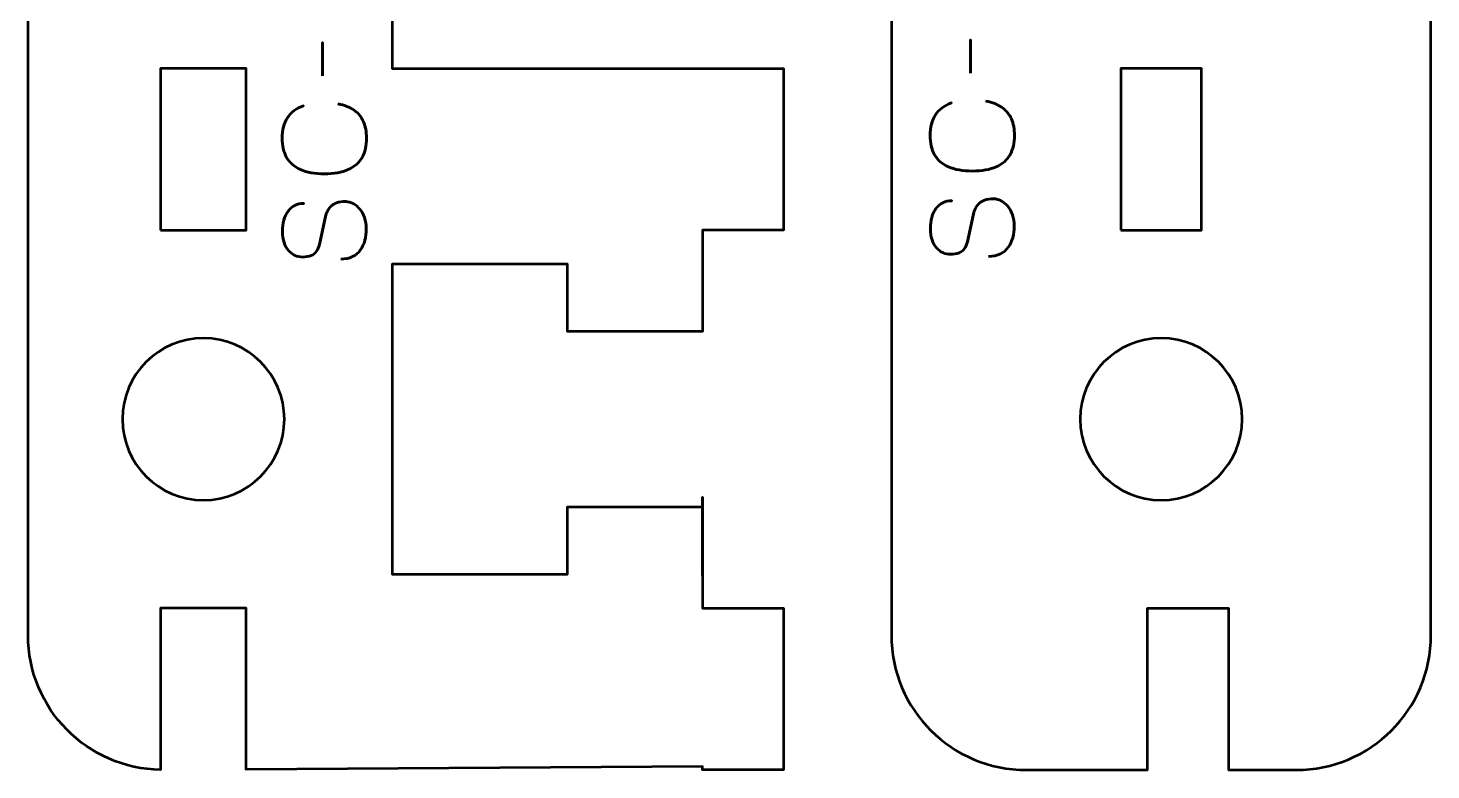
# Model space of a CAD drawing. Header units: centimetres. Extents: x -13.1 to -7.9, y -18.15 to -11.55.
# Drawn here: x -13.1 to -7.9, y -18.15 to -15.4 of the extents above; entities that cross this region are included whole.
import ezdxf

# ---------------------------------------------------------------- set-up
doc = ezdxf.new("R2010")
doc.units = ezdxf.units.CM
doc.header["$MEASUREMENT"] = 0
doc.layers.add('Layer 1', color=7, linetype='Continuous')

msp = doc.modelspace()

# ---------------------------------------------------------------- linework, layer by layer
at = {"layer": 'Layer 1', "color": 250, "lineweight": 53}
for points, knots in [([(-10.3, -13.55), (-10.3, -13.55), (-10.6, -13.55), (-10.6, -13.55), (-10.6, -13.55), (-10.6, -13.55), (-10.59999, -13.175), (-10.59999, -13.175), (-10.59999, -13.175), (-10.59999, -13.175), (-11.1, -13.175), (-11.1, -13.175), (-11.1, -13.175), (-11.1, -13.175), (-11.10001, -13.425), (-11.10001, -13.425), (-11.10001, -13.425), (-11.10001, -13.425), (-11.75, -13.425), (-11.75, -13.425), (-11.75, -13.425), (-11.75, -13.425), (-11.75, -13.175), (-11.75, -13.175), (-11.75, -13.175), (-11.75, -13.175), (-11.75, -13.175), (-11.75, -13.175), (-11.75, -13.175), (-11.75, -13.175), (-11.75, -13.175), (-11.75, -13.175), (-11.75, -13.175), (-11.75, -13.175), (-11.75, -12.525), (-11.75, -12.525), (-11.75, -12.525), (-11.75, -12.525), (-11.75, -12.525), (-11.75, -12.525), (-11.75, -12.525), (-11.75, -12.525), (-11.75, -12.525), (-11.75, -12.525), (-11.75, -12.525), (-11.75, -12.525), (-11.75, -12.275), (-11.75, -12.275), (-11.75, -12.275), (-11.75, -12.275), (-11.10001, -12.275), (-11.10001, -12.275), (-11.10001, -12.275), (-11.10001, -12.275), (-11.1, -12.525), (-11.1, -12.525), (-11.1, -12.525), (-11.1, -12.525), (-10.6, -12.525), (-10.6, -12.525), (-10.6, -12.525), (-10.6, -12.525), (-10.6, -12.15), (-10.6, -12.15), (-10.6, -12.15), (-10.6, -12.15), (-10.3, -12.15), (-10.3, -12.15), (-10.3, -12.15), (-10.3, -12.15), (-10.3, -11.55), (-10.3, -11.55), (-10.3, -11.55), (-10.3, -11.55), (-10.6, -11.55), (-10.6, -11.55), (-10.6, -11.55), (-10.6, -11.55), (-10.59999, -11.55), (-10.59999, -11.55), (-10.59999, -11.55), (-10.59999, -11.55), (-12.29125, -11.55), (-12.29125, -11.55), (-12.29125, -11.55), (-12.29125, -11.55), (-12.29125, -12.15), (-12.29125, -12.15), (-12.29125, -12.15), (-12.29125, -12.15), (-12.60875, -12.15), (-12.60875, -12.15), (-12.60875, -12.15), (-12.60875, -12.15), (-12.60875, -11.55011), (-12.60875, -11.55011), (-12.60875, -11.55011), (-12.8808, -11.55478), (-13.1, -11.77684), (-13.1, -12.05), (-13.1, -12.05), (-13.1, -12.05), (-13.1, -17.65), (-13.1, -17.65), (-13.1, -17.65), (-13.1, -17.92316), (-12.8808, -18.14522), (-12.60875, -18.14989), (-12.60875, -18.14989), (-12.60875, -18.14989), (-12.60875, -17.55), (-12.60875, -17.55), (-12.60875, -17.55), (-12.60875, -17.55), (-12.29125, -17.55), (-12.29125, -17.55), (-12.29125, -17.55), (-12.29125, -17.55), (-12.29125, -18.14807), (-12.29125, -18.14807), (-12.29125, -18.14807), (-12.29125, -18.14807), (-10.6, -18.1375), (-10.6, -18.1375), (-10.6, -18.1375), (-10.6, -18.1375), (-10.6, -18.15), (-10.6, -18.15), (-10.6, -18.15), (-10.6, -18.15), (-10.3, -18.15), (-10.3, -18.15), (-10.3, -18.15), (-10.3, -18.15), (-10.3, -17.55), (-10.3, -17.55), (-10.3, -17.55), (-10.3, -17.55), (-10.6, -17.55), (-10.6, -17.55), (-10.6, -17.55), (-10.59998, -16.451), (-10.60001, -18.00154), (-10.59999, -17.175), (-10.59999, -17.175), (-10.59999, -17.175), (-11.1, -17.175), (-11.1, -17.175), (-11.1, -17.175), (-11.1, -17.175), (-11.10001, -17.425), (-11.10001, -17.425), (-11.10001, -17.425), (-11.10001, -17.425), (-11.75, -17.425), (-11.75, -17.425), (-11.75, -17.425), (-11.75, -17.425), (-11.75, -17.175), (-11.75, -17.175), (-11.75, -17.175), (-11.75, -17.175), (-11.75, -17.175), (-11.75, -17.175), (-11.75, -17.175), (-11.75, -17.175), (-11.75, -17.175), (-11.75, -17.175), (-11.75, -17.175), (-11.75, -17.175), (-11.75, -16.525), (-11.75, -16.525), (-11.75, -16.525), (-11.75, -16.525), (-11.75, -16.525), (-11.75, -16.525), (-11.75, -16.525), (-11.75, -16.525), (-11.75, -16.525), (-11.75, -16.525), (-11.75, -16.525), (-11.75, -16.525), (-11.75, -16.275), (-11.75, -16.275), (-11.75, -16.275), (-11.75, -16.275), (-11.10001, -16.275), (-11.10001, -16.275), (-11.10001, -16.275), (-11.10001, -16.275), (-11.1, -16.525), (-11.1, -16.525), (-11.1, -16.525), (-11.1, -16.525), (-10.6, -16.525), (-10.6, -16.525), (-10.6, -16.525), (-10.6, -16.525), (-10.6, -16.15), (-10.6, -16.15), (-10.6, -16.15), (-10.6, -16.15), (-10.3, -16.15), (-10.3, -16.15), (-10.3, -16.15), (-10.3, -16.15), (-10.3, -15.55), (-10.3, -15.55), (-10.3, -15.55), (-10.3, -15.55), (-10.6, -15.55), (-10.6, -15.55), (-10.6, -15.55), (-10.6, -15.55), (-11.75, -15.55), (-11.75, -15.55), (-11.75, -15.55), (-11.75, -15.55), (-11.75, -14.15), (-11.75, -14.15), (-11.75, -14.15), (-11.75, -14.15), (-10.6, -14.15), (-10.6, -14.15), (-10.6, -14.15), (-10.6, -14.15), (-10.3, -14.15), (-10.3, -14.15), (-10.3, -14.15), (-10.3, -14.15), (-10.3, -13.55), (-10.3, -13.55)], [0, 0, 0, 0, 0.0172414, 0.0172414, 0.0172414, 0.0172414, 0.0344828, 0.0344828, 0.0344828, 0.0344828, 0.0517241, 0.0517241, 0.0517241, 0.0517241, 0.0689655, 0.0689655, 0.0689655, 0.0689655, 0.0862069, 0.0862069, 0.0862069, 0.0862069, 0.1034483, 0.1034483, 0.1034483, 0.1034483, 0.1206897, 0.1206897, 0.1206897, 0.1206897, 0.137931, 0.137931, 0.137931, 0.137931, 0.1551724, 0.1551724, 0.1551724, 0.1551724, 0.1724138, 0.1724138, 0.1724138, 0.1724138, 0.1896552, 0.1896552, 0.1896552, 0.1896552, 0.2068966, 0.2068966, 0.2068966, 0.2068966, 0.2241379, 0.2241379, 0.2241379, 0.2241379, 0.2413793, 0.2413793, 0.2413793, 0.2413793, 0.2586207, 0.2586207, 0.2586207, 0.2586207, 0.2758621, 0.2758621, 0.2758621, 0.2758621, 0.2931034, 0.2931034, 0.2931034, 0.2931034, 0.3103448, 0.3103448, 0.3103448, 0.3103448, 0.3275862, 0.3275862, 0.3275862, 0.3275862, 0.3448276, 0.3448276, 0.3448276, 0.3448276, 0.362069, 0.362069, 0.362069, 0.362069, 0.3793103, 0.3793103, 0.3793103, 0.3793103, 0.3965517, 0.3965517, 0.3965517, 0.3965517, 0.4137931, 0.4137931, 0.4137931, 0.4137931, 0.4310345, 0.4310345, 0.4310345, 0.4310345, 0.4482759, 0.4482759, 0.4482759, 0.4482759, 0.4655172, 0.4655172, 0.4655172, 0.4655172, 0.4827586, 0.4827586, 0.4827586, 0.4827586, 0.5, 0.5, 0.5, 0.5, 0.5172414, 0.5172414, 0.5172414, 0.5172414, 0.5344828, 0.5344828, 0.5344828, 0.5344828, 0.5517241, 0.5517241, 0.5517241, 0.5517241, 0.5689655, 0.5689655, 0.5689655, 0.5689655, 0.5862069, 0.5862069, 0.5862069, 0.5862069, 0.6034483, 0.6034483, 0.6034483, 0.6034483, 0.6206897, 0.6206897, 0.6206897, 0.6206897, 0.637931, 0.637931, 0.637931, 0.637931, 0.6551724, 0.6551724, 0.6551724, 0.6551724, 0.6724138, 0.6724138, 0.6724138, 0.6724138, 0.6896552, 0.6896552, 0.6896552, 0.6896552, 0.7068966, 0.7068966, 0.7068966, 0.7068966, 0.7241379, 0.7241379, 0.7241379, 0.7241379, 0.7413793, 0.7413793, 0.7413793, 0.7413793, 0.7586207, 0.7586207, 0.7586207, 0.7586207, 0.7758621, 0.7758621, 0.7758621, 0.7758621, 0.7931034, 0.7931034, 0.7931034, 0.7931034, 0.8103448, 0.8103448, 0.8103448, 0.8103448, 0.8275862, 0.8275862, 0.8275862, 0.8275862, 0.8448276, 0.8448276, 0.8448276, 0.8448276, 0.862069, 0.862069, 0.862069, 0.862069, 0.8793103, 0.8793103, 0.8793103, 0.8793103, 0.8965517, 0.8965517, 0.8965517, 0.8965517, 0.9137931, 0.9137931, 0.9137931, 0.9137931, 0.9310345, 0.9310345, 0.9310345, 0.9310345, 0.9482759, 0.9482759, 0.9482759, 0.9482759, 0.9655172, 0.9655172, 0.9655172, 0.9655172, 0.9827586, 0.9827586, 0.9827586, 0.9827586, 1, 1, 1, 1]), ([(-12.60875, -16.15), (-12.60875, -16.15), (-12.60875, -15.55), (-12.60875, -15.55), (-12.60875, -15.55), (-12.60875, -15.55), (-12.29125, -15.55), (-12.29125, -15.55), (-12.29125, -15.55), (-12.29125, -15.55), (-12.29125, -16.15), (-12.29125, -16.15), (-12.29125, -16.15), (-12.29125, -16.15), (-12.60875, -16.15), (-12.60875, -16.15)], [0, 0, 0, 0, 0.25, 0.25, 0.25, 0.25, 0.5, 0.5, 0.5, 0.5, 0.75, 0.75, 0.75, 0.75, 1, 1, 1, 1]), ([(-12.75, -16.85), (-12.75, -16.68434), (-12.61566, -16.55), (-12.45, -16.55), (-12.45, -16.55), (-12.28434, -16.55), (-12.15, -16.68434), (-12.15, -16.85), (-12.15, -16.85), (-12.15, -17.01566), (-12.28434, -17.15), (-12.45, -17.15), (-12.45, -17.15), (-12.61566, -17.15), (-12.75, -17.01566), (-12.75, -16.85)], [0, 0, 0, 0, 0.25, 0.25, 0.25, 0.25, 0.5, 0.5, 0.5, 0.5, 0.75, 0.75, 0.75, 0.75, 1, 1, 1, 1])]:
    msp.add_open_spline(points, degree=3, knots=knots, dxfattribs=at)
at = {"layer": 'Layer 1', "lineweight": 53}
for points, knots in [([(-9.89999, -17.6499), (-9.89999, -17.6499), (-9.89999, -12.05009), (-9.89999, -12.05009), (-9.89999, -12.05009), (-9.89999, -11.77295), (-9.67689, -11.54999), (-9.39989, -11.54999), (-9.39989, -11.54999), (-9.39989, -11.54999), (-9.05006, -11.54999), (-9.05006, -11.54999), (-9.05006, -11.54999), (-9.05006, -11.54999), (-9.05006, -12.15), (-9.05006, -12.15), (-9.05006, -12.15), (-9.05006, -12.15), (-8.75007, -12.15), (-8.75007, -12.15), (-8.75007, -12.15), (-8.75007, -12.15), (-8.75007, -11.54999), (-8.75007, -11.54999), (-8.75007, -11.54999), (-8.75007, -11.54999), (-8.39997, -11.54999), (-8.39997, -11.54999), (-8.39997, -11.54999), (-8.12296, -11.54999), (-7.90001, -11.77295), (-7.90001, -12.05009), (-7.90001, -12.05009), (-7.90001, -12.05009), (-7.90001, -17.6499), (-7.90001, -17.6499), (-7.90001, -17.6499), (-7.90001, -17.9269), (-8.12296, -18.14999), (-8.39997, -18.14999), (-8.39997, -18.14999), (-8.39997, -18.14999), (-8.65007, -18.14999), (-8.65007, -18.14999), (-8.65007, -18.14999), (-8.65007, -18.14999), (-8.65007, -17.55), (-8.65007, -17.55), (-8.65007, -17.55), (-8.65007, -17.55), (-8.95006, -17.55), (-8.95006, -17.55), (-8.95006, -17.55), (-8.95006, -17.55), (-8.95006, -18.15), (-8.95006, -18.15), (-8.95006, -18.15), (-8.95006, -18.15), (-9.40006, -18.14999), (-9.40006, -18.14999), (-9.40006, -18.14999), (-9.40006, -18.14999), (-9.39989, -18.14999), (-9.39989, -18.14999), (-9.39989, -18.14999), (-9.67689, -18.14999), (-9.89999, -17.9269), (-9.89999, -17.6499)], [0, 0, 0, 0, 0.0588235, 0.0588235, 0.0588235, 0.0588235, 0.1176471, 0.1176471, 0.1176471, 0.1176471, 0.1764706, 0.1764706, 0.1764706, 0.1764706, 0.2352941, 0.2352941, 0.2352941, 0.2352941, 0.2941176, 0.2941176, 0.2941176, 0.2941176, 0.3529412, 0.3529412, 0.3529412, 0.3529412, 0.4117647, 0.4117647, 0.4117647, 0.4117647, 0.4705882, 0.4705882, 0.4705882, 0.4705882, 0.5294118, 0.5294118, 0.5294118, 0.5294118, 0.5882353, 0.5882353, 0.5882353, 0.5882353, 0.6470588, 0.6470588, 0.6470588, 0.6470588, 0.7058824, 0.7058824, 0.7058824, 0.7058824, 0.7647059, 0.7647059, 0.7647059, 0.7647059, 0.8235294, 0.8235294, 0.8235294, 0.8235294, 0.8823529, 0.8823529, 0.8823529, 0.8823529, 0.9411765, 0.9411765, 0.9411765, 0.9411765, 1, 1, 1, 1]), ([(-9.04997, -16.14998), (-9.04997, -16.14998), (-9.04997, -15.54998), (-9.04997, -15.54998), (-9.04997, -15.54998), (-9.04997, -15.54998), (-8.74997, -15.54998), (-8.74997, -15.54998), (-8.74997, -15.54998), (-8.74997, -15.54998), (-8.74997, -16.14998), (-8.74997, -16.14998), (-8.74997, -16.14998), (-8.74997, -16.14998), (-9.04997, -16.14998), (-9.04997, -16.14998)], [0, 0, 0, 0, 0.25, 0.25, 0.25, 0.25, 0.5, 0.5, 0.5, 0.5, 0.75, 0.75, 0.75, 0.75, 1, 1, 1, 1]), ([(-8.89996, -16.54999), (-8.73419, -16.54999), (-8.59996, -16.68422), (-8.59996, -16.85), (-8.59996, -16.85), (-8.59996, -17.01566), (-8.73419, -17.15), (-8.89996, -17.15), (-8.89996, -17.15), (-9.06562, -17.15), (-9.19996, -17.01566), (-9.19996, -16.85), (-9.19996, -16.85), (-9.19996, -16.68422), (-9.06562, -16.54999), (-8.89996, -16.54999)], [0, 0, 0, 0, 0.25, 0.25, 0.25, 0.25, 0.5, 0.5, 0.5, 0.5, 0.75, 0.75, 0.75, 0.75, 1, 1, 1, 1])]:
    msp.add_open_spline(points, degree=3, knots=knots, dxfattribs=at)
at = {"layer": 'Layer 1', "color": 30, "lineweight": 53}
for points, knots in [([(-9.60678, -15.56711), (-9.60678, -15.56711), (-9.60678, -15.44392), (-9.60678, -15.44392), (-9.60678, -15.44392), (-9.60678, -15.44392), (-9.60678, -15.56711), (-9.60678, -15.56711)], [0, 0, 0, 0, 0.5, 0.5, 0.5, 0.5, 1, 1, 1, 1]), ([(-12.00852, -15.57727), (-12.00852, -15.57727), (-12.00852, -15.45408), (-12.00852, -15.45408), (-12.00852, -15.45408), (-12.00852, -15.45408), (-12.00852, -15.57727), (-12.00852, -15.57727)], [0, 0, 0, 0, 0.5, 0.5, 0.5, 0.5, 1, 1, 1, 1]), ([(-11.95137, -15.68141), (-11.92717, -15.68593), (-11.9072, -15.69383), (-11.89154, -15.70491), (-11.89154, -15.70491), (-11.87594, -15.71605), (-11.86437, -15.73031), (-11.85682, -15.74766), (-11.85682, -15.74766), (-11.84927, -15.76495), (-11.84546, -15.78527), (-11.84553, -15.80841), (-11.84553, -15.80841), (-11.84546, -15.83656), (-11.8509, -15.86048), (-11.86197, -15.8801), (-11.86197, -15.8801), (-11.87298, -15.89971), (-11.88998, -15.91467), (-11.91305, -15.92497), (-11.91305, -15.92497), (-11.93613, -15.93527), (-11.96569, -15.94042), (-12.00174, -15.94049), (-12.00174, -15.94049), (-12.03765, -15.94042), (-12.06715, -15.93527), (-12.09022, -15.92497), (-12.09022, -15.92497), (-12.11329, -15.91467), (-12.13036, -15.89971), (-12.14144, -15.8801), (-12.14144, -15.8801), (-12.15252, -15.86048), (-12.15802, -15.83656), (-12.15795, -15.80841), (-12.15795, -15.80841), (-12.15802, -15.77828), (-12.1516, -15.75303), (-12.13869, -15.73271), (-12.13869, -15.73271), (-12.12578, -15.71246), (-12.10581, -15.69757), (-12.07879, -15.68819), (-12.07879, -15.68819), (-12.10581, -15.69757), (-12.12578, -15.71246), (-12.13869, -15.73271), (-12.13869, -15.73271), (-12.1516, -15.75303), (-12.15802, -15.77828), (-12.15795, -15.80841), (-12.15795, -15.80841), (-12.15802, -15.83656), (-12.15252, -15.86048), (-12.14144, -15.8801), (-12.14144, -15.8801), (-12.13036, -15.89971), (-12.11329, -15.91467), (-12.09022, -15.92497), (-12.09022, -15.92497), (-12.06715, -15.93527), (-12.03765, -15.94042), (-12.00174, -15.94049), (-12.00174, -15.94049), (-11.96569, -15.94042), (-11.93613, -15.93527), (-11.91305, -15.92497), (-11.91305, -15.92497), (-11.88998, -15.91467), (-11.87298, -15.89971), (-11.86197, -15.8801), (-11.86197, -15.8801), (-11.8509, -15.86048), (-11.84546, -15.83656), (-11.84553, -15.80841), (-11.84553, -15.80841), (-11.84546, -15.78527), (-11.84927, -15.76495), (-11.85682, -15.74766), (-11.85682, -15.74766), (-11.86437, -15.73031), (-11.87594, -15.71605), (-11.89154, -15.70491), (-11.89154, -15.70491), (-11.9072, -15.69383), (-11.92717, -15.68593), (-11.95137, -15.68141)], [0, 0, 0, 0, 0.0454545, 0.0454545, 0.0454545, 0.0454545, 0.0909091, 0.0909091, 0.0909091, 0.0909091, 0.1363636, 0.1363636, 0.1363636, 0.1363636, 0.1818182, 0.1818182, 0.1818182, 0.1818182, 0.2272727, 0.2272727, 0.2272727, 0.2272727, 0.2727273, 0.2727273, 0.2727273, 0.2727273, 0.3181818, 0.3181818, 0.3181818, 0.3181818, 0.3636364, 0.3636364, 0.3636364, 0.3636364, 0.4090909, 0.4090909, 0.4090909, 0.4090909, 0.4545455, 0.4545455, 0.4545455, 0.4545455, 0.5, 0.5, 0.5, 0.5, 0.5454545, 0.5454545, 0.5454545, 0.5454545, 0.5909091, 0.5909091, 0.5909091, 0.5909091, 0.6363636, 0.6363636, 0.6363636, 0.6363636, 0.6818182, 0.6818182, 0.6818182, 0.6818182, 0.7272727, 0.7272727, 0.7272727, 0.7272727, 0.7727273, 0.7727273, 0.7727273, 0.7727273, 0.8181818, 0.8181818, 0.8181818, 0.8181818, 0.8636364, 0.8636364, 0.8636364, 0.8636364, 0.9090909, 0.9090909, 0.9090909, 0.9090909, 0.9545455, 0.9545455, 0.9545455, 0.9545455, 1, 1, 1, 1]), ([(-9.54963, -15.67125), (-9.52543, -15.67577), (-9.50546, -15.68367), (-9.4898, -15.69475), (-9.4898, -15.69475), (-9.4742, -15.70589), (-9.46263, -15.72015), (-9.45508, -15.7375), (-9.45508, -15.7375), (-9.44753, -15.75479), (-9.44372, -15.77511), (-9.44379, -15.79825), (-9.44379, -15.79825), (-9.44372, -15.8264), (-9.44916, -15.85032), (-9.46023, -15.86994), (-9.46023, -15.86994), (-9.47124, -15.88955), (-9.48824, -15.90451), (-9.51131, -15.91481), (-9.51131, -15.91481), (-9.53439, -15.92511), (-9.56395, -15.93026), (-9.6, -15.93033), (-9.6, -15.93033), (-9.63591, -15.93026), (-9.66541, -15.92511), (-9.68848, -15.91481), (-9.68848, -15.91481), (-9.71155, -15.90451), (-9.72862, -15.88955), (-9.7397, -15.86994), (-9.7397, -15.86994), (-9.75078, -15.85032), (-9.75628, -15.8264), (-9.75621, -15.79825), (-9.75621, -15.79825), (-9.75628, -15.76812), (-9.74986, -15.74287), (-9.73695, -15.72255), (-9.73695, -15.72255), (-9.72404, -15.7023), (-9.70407, -15.68741), (-9.67705, -15.67803), (-9.67705, -15.67803), (-9.70407, -15.68741), (-9.72404, -15.7023), (-9.73695, -15.72255), (-9.73695, -15.72255), (-9.74986, -15.74287), (-9.75628, -15.76812), (-9.75621, -15.79825), (-9.75621, -15.79825), (-9.75628, -15.8264), (-9.75078, -15.85032), (-9.7397, -15.86994), (-9.7397, -15.86994), (-9.72862, -15.88955), (-9.71155, -15.90451), (-9.68848, -15.91481), (-9.68848, -15.91481), (-9.66541, -15.92511), (-9.63591, -15.93026), (-9.6, -15.93033), (-9.6, -15.93033), (-9.56395, -15.93026), (-9.53439, -15.92511), (-9.51131, -15.91481), (-9.51131, -15.91481), (-9.48824, -15.90451), (-9.47124, -15.88955), (-9.46023, -15.86994), (-9.46023, -15.86994), (-9.44916, -15.85032), (-9.44372, -15.8264), (-9.44379, -15.79825), (-9.44379, -15.79825), (-9.44372, -15.77511), (-9.44753, -15.75479), (-9.45508, -15.7375), (-9.45508, -15.7375), (-9.46263, -15.72015), (-9.4742, -15.70589), (-9.4898, -15.69475), (-9.4898, -15.69475), (-9.50546, -15.68367), (-9.52543, -15.67577), (-9.54963, -15.67125)], [0, 0, 0, 0, 0.0454545, 0.0454545, 0.0454545, 0.0454545, 0.0909091, 0.0909091, 0.0909091, 0.0909091, 0.1363636, 0.1363636, 0.1363636, 0.1363636, 0.1818182, 0.1818182, 0.1818182, 0.1818182, 0.2272727, 0.2272727, 0.2272727, 0.2272727, 0.2727273, 0.2727273, 0.2727273, 0.2727273, 0.3181818, 0.3181818, 0.3181818, 0.3181818, 0.3636364, 0.3636364, 0.3636364, 0.3636364, 0.4090909, 0.4090909, 0.4090909, 0.4090909, 0.4545455, 0.4545455, 0.4545455, 0.4545455, 0.5, 0.5, 0.5, 0.5, 0.5454545, 0.5454545, 0.5454545, 0.5454545, 0.5909091, 0.5909091, 0.5909091, 0.5909091, 0.6363636, 0.6363636, 0.6363636, 0.6363636, 0.6818182, 0.6818182, 0.6818182, 0.6818182, 0.7272727, 0.7272727, 0.7272727, 0.7272727, 0.7727273, 0.7727273, 0.7727273, 0.7727273, 0.8181818, 0.8181818, 0.8181818, 0.8181818, 0.8636364, 0.8636364, 0.8636364, 0.8636364, 0.9090909, 0.9090909, 0.9090909, 0.9090909, 0.9545455, 0.9545455, 0.9545455, 0.9545455, 1, 1, 1, 1]), ([(-11.94121, -16.25672), (-11.92427, -16.25658), (-11.90981, -16.25362), (-11.89781, -16.24769), (-11.89781, -16.24769), (-11.88575, -16.24183), (-11.87594, -16.23365), (-11.86839, -16.22335), (-11.86839, -16.22335), (-11.86077, -16.21298), (-11.8552, -16.20105), (-11.85167, -16.18758), (-11.85167, -16.18758), (-11.84807, -16.17417), (-11.84631, -16.15978), (-11.84638, -16.14454), (-11.84638, -16.14454), (-11.84645, -16.12916), (-11.84871, -16.11533), (-11.85301, -16.10298), (-11.85301, -16.10298), (-11.85732, -16.0907), (-11.8631, -16.08019), (-11.87037, -16.07137), (-11.87037, -16.07137), (-11.87764, -16.06262), (-11.88575, -16.05585), (-11.89478, -16.05105), (-11.89478, -16.05105), (-11.90381, -16.04625), (-11.91305, -16.04371), (-11.92258, -16.04336), (-11.92258, -16.04336), (-11.93507, -16.04294), (-11.9465, -16.04477), (-11.9568, -16.04879), (-11.9568, -16.04879), (-11.9671, -16.05282), (-11.97571, -16.05903), (-11.98276, -16.06742), (-11.98276, -16.06742), (-11.98982, -16.07575), (-11.99476, -16.08626), (-11.99751, -16.09882), (-11.99751, -16.09882), (-11.99751, -16.09882), (-12.01995, -16.20253), (-12.01995, -16.20253), (-12.01995, -16.20253), (-12.02199, -16.21227), (-12.02545, -16.22067), (-12.03025, -16.22758), (-12.03025, -16.22758), (-12.03511, -16.2345), (-12.04182, -16.23986), (-12.05043, -16.24353), (-12.05043, -16.24353), (-12.05896, -16.2472), (-12.06983, -16.2491), (-12.08302, -16.2491), (-12.08302, -16.2491), (-12.09304, -16.2491), (-12.10249, -16.24705), (-12.11138, -16.24289), (-12.11138, -16.24289), (-12.12027, -16.2388), (-12.12811, -16.23273), (-12.13495, -16.22476), (-12.13495, -16.22476), (-12.14186, -16.21679), (-12.14723, -16.20691), (-12.15111, -16.1952), (-12.15111, -16.1952), (-12.15506, -16.18341), (-12.15703, -16.16994), (-12.1571, -16.1547), (-12.1571, -16.1547), (-12.1571, -16.13939), (-12.15534, -16.12535), (-12.15181, -16.11251), (-12.15181, -16.11251), (-12.14828, -16.09974), (-12.1432, -16.08866), (-12.13643, -16.07935), (-12.13643, -16.07935), (-12.12966, -16.07003), (-12.12133, -16.06284), (-12.1116, -16.0579), (-12.1116, -16.0579), (-12.10179, -16.05296), (-12.09057, -16.05063), (-12.07794, -16.05098), (-12.07794, -16.05098), (-12.09057, -16.05063), (-12.10179, -16.05296), (-12.1116, -16.0579), (-12.1116, -16.0579), (-12.12133, -16.06284), (-12.12966, -16.07003), (-12.13643, -16.07935), (-12.13643, -16.07935), (-12.1432, -16.08866), (-12.14828, -16.09974), (-12.15181, -16.11251), (-12.15181, -16.11251), (-12.15534, -16.12535), (-12.1571, -16.13939), (-12.1571, -16.1547), (-12.1571, -16.1547), (-12.15703, -16.16994), (-12.15506, -16.18341), (-12.15111, -16.1952), (-12.15111, -16.1952), (-12.14723, -16.20691), (-12.14186, -16.21679), (-12.13495, -16.22476), (-12.13495, -16.22476), (-12.12811, -16.23273), (-12.12027, -16.2388), (-12.11138, -16.24289), (-12.11138, -16.24289), (-12.10249, -16.24705), (-12.09304, -16.2491), (-12.08302, -16.2491), (-12.08302, -16.2491), (-12.06983, -16.2491), (-12.05896, -16.24727), (-12.0505, -16.24374), (-12.0505, -16.24374), (-12.04196, -16.24014), (-12.03533, -16.23485), (-12.03046, -16.22793), (-12.03046, -16.22793), (-12.02566, -16.22102), (-12.02213, -16.21255), (-12.01995, -16.20253), (-12.01995, -16.20253), (-12.01995, -16.20253), (-11.99751, -16.09882), (-11.99751, -16.09882), (-11.99751, -16.09882), (-11.99476, -16.08598), (-11.98982, -16.07539), (-11.98276, -16.06707), (-11.98276, -16.06707), (-11.97571, -16.05867), (-11.9671, -16.05253), (-11.9568, -16.04858), (-11.9568, -16.04858), (-11.9465, -16.0447), (-11.93507, -16.04294), (-11.92258, -16.04336), (-11.92258, -16.04336), (-11.91305, -16.04371), (-11.90381, -16.04625), (-11.89478, -16.05105), (-11.89478, -16.05105), (-11.88575, -16.05585), (-11.87764, -16.06262), (-11.87037, -16.07137), (-11.87037, -16.07137), (-11.8631, -16.08019), (-11.85732, -16.0907), (-11.85301, -16.10298), (-11.85301, -16.10298), (-11.84871, -16.11533), (-11.84645, -16.12916), (-11.84638, -16.14454), (-11.84638, -16.14454), (-11.84631, -16.15978), (-11.84807, -16.17417), (-11.85167, -16.18758), (-11.85167, -16.18758), (-11.8552, -16.20105), (-11.86077, -16.21298), (-11.86839, -16.22335), (-11.86839, -16.22335), (-11.87594, -16.23365), (-11.88575, -16.24183), (-11.89781, -16.24769), (-11.89781, -16.24769), (-11.90981, -16.25362), (-11.92427, -16.25658), (-11.94121, -16.25672)], [0, 0, 0, 0, 0.0217391, 0.0217391, 0.0217391, 0.0217391, 0.0434783, 0.0434783, 0.0434783, 0.0434783, 0.0652174, 0.0652174, 0.0652174, 0.0652174, 0.0869565, 0.0869565, 0.0869565, 0.0869565, 0.1086957, 0.1086957, 0.1086957, 0.1086957, 0.1304348, 0.1304348, 0.1304348, 0.1304348, 0.1521739, 0.1521739, 0.1521739, 0.1521739, 0.173913, 0.173913, 0.173913, 0.173913, 0.1956522, 0.1956522, 0.1956522, 0.1956522, 0.2173913, 0.2173913, 0.2173913, 0.2173913, 0.2391304, 0.2391304, 0.2391304, 0.2391304, 0.2608696, 0.2608696, 0.2608696, 0.2608696, 0.2826087, 0.2826087, 0.2826087, 0.2826087, 0.3043478, 0.3043478, 0.3043478, 0.3043478, 0.326087, 0.326087, 0.326087, 0.326087, 0.3478261, 0.3478261, 0.3478261, 0.3478261, 0.3695652, 0.3695652, 0.3695652, 0.3695652, 0.3913043, 0.3913043, 0.3913043, 0.3913043, 0.4130435, 0.4130435, 0.4130435, 0.4130435, 0.4347826, 0.4347826, 0.4347826, 0.4347826, 0.4565217, 0.4565217, 0.4565217, 0.4565217, 0.4782609, 0.4782609, 0.4782609, 0.4782609, 0.5, 0.5, 0.5, 0.5, 0.5217391, 0.5217391, 0.5217391, 0.5217391, 0.5434783, 0.5434783, 0.5434783, 0.5434783, 0.5652174, 0.5652174, 0.5652174, 0.5652174, 0.5869565, 0.5869565, 0.5869565, 0.5869565, 0.6086957, 0.6086957, 0.6086957, 0.6086957, 0.6304348, 0.6304348, 0.6304348, 0.6304348, 0.6521739, 0.6521739, 0.6521739, 0.6521739, 0.673913, 0.673913, 0.673913, 0.673913, 0.6956522, 0.6956522, 0.6956522, 0.6956522, 0.7173913, 0.7173913, 0.7173913, 0.7173913, 0.7391304, 0.7391304, 0.7391304, 0.7391304, 0.7608696, 0.7608696, 0.7608696, 0.7608696, 0.7826087, 0.7826087, 0.7826087, 0.7826087, 0.8043478, 0.8043478, 0.8043478, 0.8043478, 0.826087, 0.826087, 0.826087, 0.826087, 0.8478261, 0.8478261, 0.8478261, 0.8478261, 0.8695652, 0.8695652, 0.8695652, 0.8695652, 0.8913043, 0.8913043, 0.8913043, 0.8913043, 0.9130435, 0.9130435, 0.9130435, 0.9130435, 0.9347826, 0.9347826, 0.9347826, 0.9347826, 0.9565217, 0.9565217, 0.9565217, 0.9565217, 0.9782609, 0.9782609, 0.9782609, 0.9782609, 1, 1, 1, 1]), ([(-9.53947, -16.24656), (-9.52253, -16.24642), (-9.50807, -16.24346), (-9.49607, -16.23753), (-9.49607, -16.23753), (-9.48401, -16.23167), (-9.4742, -16.22349), (-9.46665, -16.21319), (-9.46665, -16.21319), (-9.45903, -16.20282), (-9.45346, -16.19089), (-9.44993, -16.17742), (-9.44993, -16.17742), (-9.44633, -16.16401), (-9.44457, -16.14962), (-9.44464, -16.13438), (-9.44464, -16.13438), (-9.44471, -16.119), (-9.44697, -16.10517), (-9.45127, -16.09282), (-9.45127, -16.09282), (-9.45558, -16.08054), (-9.46136, -16.07003), (-9.46863, -16.06121), (-9.46863, -16.06121), (-9.4759, -16.05246), (-9.48401, -16.04569), (-9.49304, -16.04089), (-9.49304, -16.04089), (-9.50207, -16.03609), (-9.51131, -16.03355), (-9.52084, -16.0332), (-9.52084, -16.0332), (-9.53333, -16.03278), (-9.54476, -16.03461), (-9.55506, -16.03863), (-9.55506, -16.03863), (-9.56536, -16.04266), (-9.57397, -16.04887), (-9.58102, -16.05726), (-9.58102, -16.05726), (-9.58808, -16.06559), (-9.59302, -16.0761), (-9.59577, -16.08866), (-9.59577, -16.08866), (-9.59577, -16.08866), (-9.61821, -16.19237), (-9.61821, -16.19237), (-9.61821, -16.19237), (-9.62025, -16.20211), (-9.62371, -16.21051), (-9.62851, -16.21742), (-9.62851, -16.21742), (-9.63337, -16.22434), (-9.64008, -16.2297), (-9.64869, -16.23337), (-9.64869, -16.23337), (-9.65722, -16.23704), (-9.66809, -16.23894), (-9.68128, -16.23894), (-9.68128, -16.23894), (-9.6913, -16.23894), (-9.70075, -16.23689), (-9.70964, -16.23273), (-9.70964, -16.23273), (-9.71853, -16.22864), (-9.72637, -16.22257), (-9.73321, -16.2146), (-9.73321, -16.2146), (-9.74012, -16.20663), (-9.74549, -16.19675), (-9.74937, -16.18504), (-9.74937, -16.18504), (-9.75332, -16.17325), (-9.75529, -16.15978), (-9.75536, -16.14454), (-9.75536, -16.14454), (-9.75536, -16.12923), (-9.7536, -16.11519), (-9.75007, -16.10235), (-9.75007, -16.10235), (-9.74654, -16.08958), (-9.74146, -16.0785), (-9.73469, -16.06919), (-9.73469, -16.06919), (-9.72792, -16.05987), (-9.71959, -16.05268), (-9.70986, -16.04774), (-9.70986, -16.04774), (-9.70005, -16.0428), (-9.68883, -16.04047), (-9.6762, -16.04082), (-9.6762, -16.04082), (-9.68883, -16.04047), (-9.70005, -16.0428), (-9.70986, -16.04774), (-9.70986, -16.04774), (-9.71959, -16.05268), (-9.72792, -16.05987), (-9.73469, -16.06919), (-9.73469, -16.06919), (-9.74146, -16.0785), (-9.74654, -16.08958), (-9.75007, -16.10235), (-9.75007, -16.10235), (-9.7536, -16.11519), (-9.75536, -16.12923), (-9.75536, -16.14454), (-9.75536, -16.14454), (-9.75529, -16.15978), (-9.75332, -16.17325), (-9.74937, -16.18504), (-9.74937, -16.18504), (-9.74549, -16.19675), (-9.74012, -16.20663), (-9.73321, -16.2146), (-9.73321, -16.2146), (-9.72637, -16.22257), (-9.71853, -16.22864), (-9.70964, -16.23273), (-9.70964, -16.23273), (-9.70075, -16.23689), (-9.6913, -16.23894), (-9.68128, -16.23894), (-9.68128, -16.23894), (-9.66809, -16.23894), (-9.65722, -16.23711), (-9.64876, -16.23358), (-9.64876, -16.23358), (-9.64022, -16.22998), (-9.63359, -16.22469), (-9.62872, -16.21777), (-9.62872, -16.21777), (-9.62392, -16.21086), (-9.62039, -16.20239), (-9.61821, -16.19237), (-9.61821, -16.19237), (-9.61821, -16.19237), (-9.59577, -16.08866), (-9.59577, -16.08866), (-9.59577, -16.08866), (-9.59302, -16.07582), (-9.58808, -16.06523), (-9.58102, -16.05691), (-9.58102, -16.05691), (-9.57397, -16.04851), (-9.56536, -16.04237), (-9.55506, -16.03842), (-9.55506, -16.03842), (-9.54476, -16.03454), (-9.53333, -16.03278), (-9.52084, -16.0332), (-9.52084, -16.0332), (-9.51131, -16.03355), (-9.50207, -16.03609), (-9.49304, -16.04089), (-9.49304, -16.04089), (-9.48401, -16.04569), (-9.4759, -16.05246), (-9.46863, -16.06121), (-9.46863, -16.06121), (-9.46136, -16.07003), (-9.45558, -16.08054), (-9.45127, -16.09282), (-9.45127, -16.09282), (-9.44697, -16.10517), (-9.44471, -16.119), (-9.44464, -16.13438), (-9.44464, -16.13438), (-9.44457, -16.14962), (-9.44633, -16.16401), (-9.44993, -16.17742), (-9.44993, -16.17742), (-9.45346, -16.19089), (-9.45903, -16.20282), (-9.46665, -16.21319), (-9.46665, -16.21319), (-9.4742, -16.22349), (-9.48401, -16.23167), (-9.49607, -16.23753), (-9.49607, -16.23753), (-9.50807, -16.24346), (-9.52253, -16.24642), (-9.53947, -16.24656)], [0, 0, 0, 0, 0.0217391, 0.0217391, 0.0217391, 0.0217391, 0.0434783, 0.0434783, 0.0434783, 0.0434783, 0.0652174, 0.0652174, 0.0652174, 0.0652174, 0.0869565, 0.0869565, 0.0869565, 0.0869565, 0.1086957, 0.1086957, 0.1086957, 0.1086957, 0.1304348, 0.1304348, 0.1304348, 0.1304348, 0.1521739, 0.1521739, 0.1521739, 0.1521739, 0.173913, 0.173913, 0.173913, 0.173913, 0.1956522, 0.1956522, 0.1956522, 0.1956522, 0.2173913, 0.2173913, 0.2173913, 0.2173913, 0.2391304, 0.2391304, 0.2391304, 0.2391304, 0.2608696, 0.2608696, 0.2608696, 0.2608696, 0.2826087, 0.2826087, 0.2826087, 0.2826087, 0.3043478, 0.3043478, 0.3043478, 0.3043478, 0.326087, 0.326087, 0.326087, 0.326087, 0.3478261, 0.3478261, 0.3478261, 0.3478261, 0.3695652, 0.3695652, 0.3695652, 0.3695652, 0.3913043, 0.3913043, 0.3913043, 0.3913043, 0.4130435, 0.4130435, 0.4130435, 0.4130435, 0.4347826, 0.4347826, 0.4347826, 0.4347826, 0.4565217, 0.4565217, 0.4565217, 0.4565217, 0.4782609, 0.4782609, 0.4782609, 0.4782609, 0.5, 0.5, 0.5, 0.5, 0.5217391, 0.5217391, 0.5217391, 0.5217391, 0.5434783, 0.5434783, 0.5434783, 0.5434783, 0.5652174, 0.5652174, 0.5652174, 0.5652174, 0.5869565, 0.5869565, 0.5869565, 0.5869565, 0.6086957, 0.6086957, 0.6086957, 0.6086957, 0.6304348, 0.6304348, 0.6304348, 0.6304348, 0.6521739, 0.6521739, 0.6521739, 0.6521739, 0.673913, 0.673913, 0.673913, 0.673913, 0.6956522, 0.6956522, 0.6956522, 0.6956522, 0.7173913, 0.7173913, 0.7173913, 0.7173913, 0.7391304, 0.7391304, 0.7391304, 0.7391304, 0.7608696, 0.7608696, 0.7608696, 0.7608696, 0.7826087, 0.7826087, 0.7826087, 0.7826087, 0.8043478, 0.8043478, 0.8043478, 0.8043478, 0.826087, 0.826087, 0.826087, 0.826087, 0.8478261, 0.8478261, 0.8478261, 0.8478261, 0.8695652, 0.8695652, 0.8695652, 0.8695652, 0.8913043, 0.8913043, 0.8913043, 0.8913043, 0.9130435, 0.9130435, 0.9130435, 0.9130435, 0.9347826, 0.9347826, 0.9347826, 0.9347826, 0.9565217, 0.9565217, 0.9565217, 0.9565217, 0.9782609, 0.9782609, 0.9782609, 0.9782609, 1, 1, 1, 1])]:
    msp.add_open_spline(points, degree=3, knots=knots, dxfattribs=at)

doc.saveas('drawing.dxf')
